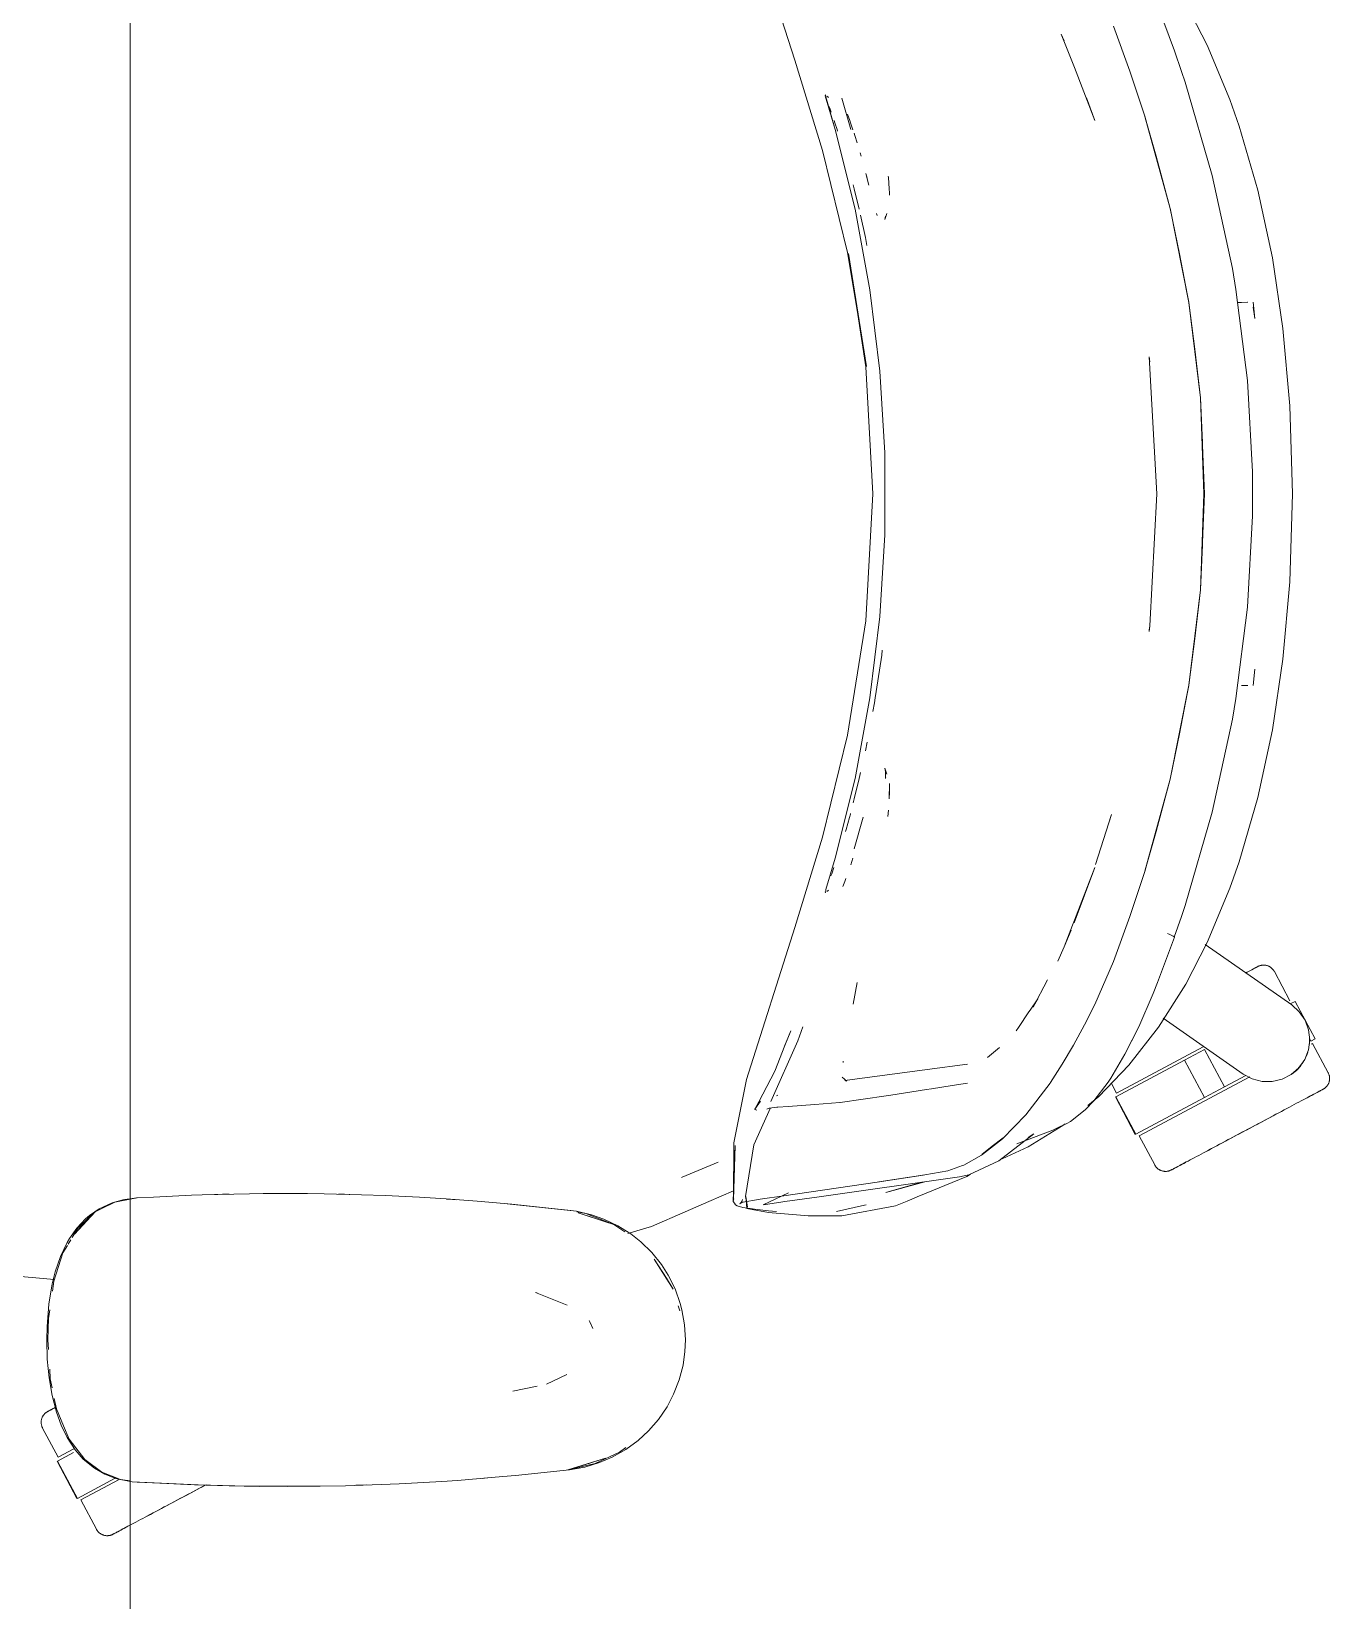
# Model space of a CAD drawing. Header units: millimetres. Extents: x 155927 to 295199, y -4084 to 97293.
# Drawn here: x 198618 to 199048, y 31294 to 31813 of the extents above; entities that cross this region are included whole.
import ezdxf

# ---------------------------------------------------------------- set-up
doc = ezdxf.new("R2010")
doc.units = ezdxf.units.MM
doc.header["$MEASUREMENT"] = 0
doc.layers.add('G-IMPT', color=8, linetype='CONTINUOUS', lineweight=9)
doc.layers.add('I-FURN', color=8, linetype='CONTINUOUS', lineweight=9)

msp = doc.modelspace()

# ---------------------------------------------------------------- linework, layer by layer
at = {"layer": 'G-IMPT'}
for p, q in [((198870.71, 31803.75), (198854.72, 31853.99)), ((198996.37, 31806.84), (198990.77, 31821.91)), ((199007.18, 31808.63), (199000.09, 31822.41)), ((198962.64, 31802.98), (198958.91, 31812.3)), ((198958.91, 31812.3), (198959.91, 31810.06)), ((198981.6, 31800.06), (198976.14, 31814.94)), ((198996.37, 31806.84), (198998.71, 31800.01)), ((199014.7, 31790.66), (199007.18, 31808.63)), ((198879.89, 31773.77), (198870.71, 31803.75)), ((198963.3, 31801.25), (198962.64, 31802.98)), ((198970.01, 31783.8), (198963.3, 31801.25)), ((198981.6, 31800.06), (198986.61, 31785.14)), ((198999.91, 31796.41), (198998.71, 31800.01)), ((198999.91, 31796.41), (199008.85, 31765.58)), ((198880.85, 31791.94), (198880.99, 31792.19)), ((198884.12, 31780.72), (198880.85, 31791.94)), ((198884.12, 31780.72), (198881.01, 31791.54)), ((198881.06, 31791.25), (198881.01, 31791.54)), ((198884.12, 31780.72), (198881.06, 31791.25)), ((198881.94, 31791.4), (198881.33, 31791.79)), ((198881.94, 31791.4), (198881.73, 31791.55)), ((198889.32, 31780.72), (198886.28, 31791.15)), ((198970.01, 31783.8), (198967.29, 31791.23)), ((199014.7, 31790.66), (199017.77, 31781.92)), ((198882.4, 31787.47), (198882, 31788.54)), ((198882.74, 31786.5), (198882.4, 31787.47)), ((198888.19, 31785.9), (198888.95, 31783.74)), ((198990.34, 31771.89), (198986.57, 31785.05)), ((198994.99, 31754.64), (198986.57, 31785.05)), ((198994.99, 31754.64), (198986.61, 31785.14)), ((198883.73, 31783.75), (198884.02, 31782.95)), ((198884.75, 31780.72), (198884.02, 31782.95)), ((198890.67, 31754.4), (198884.12, 31780.72)), ((198884.75, 31780.72), (198884.9, 31780.26)), ((198889.21, 31783.02), (198888.95, 31783.74)), ((198889.21, 31783.02), (198889.98, 31780.71)), ((198890.36, 31779.58), (198890.6, 31778.8)), ((199017.77, 31781.92), (199023.95, 31760.68)), ((198879.89, 31773.77), (198888.21, 31740.09)), ((198890.6, 31778.8), (198891.39, 31776.31)), ((198892.38, 31773.01), (198892.71, 31771.89)), ((198990.34, 31771.89), (198994.99, 31754.64)), ((198894.29, 31766.22), (198895.29, 31762.36)), ((198894.29, 31766.22), (198894.68, 31764.69)), ((198901.71, 31764.87), (198901.68, 31765.35)), ((198901.99, 31761.16), (198901.71, 31764.87)), ((199015.52, 31734.79), (199008.85, 31765.58)), ((198890.44, 31761.14), (198890.1, 31762.42)), ((198891.99, 31754.39), (198890.44, 31761.14)), ((198901.99, 31761.16), (198902.09, 31759.79)), ((198902.09, 31759.09), (198902.09, 31759.79)), ((199023.95, 31760.68), (199028.76, 31738.32)), ((198890.67, 31754.4), (198895.6, 31727.74)), ((198898.05, 31752.27), (198897.75, 31753.01)), ((198897.89, 31752.6), (198897.75, 31753.01)), ((198900.56, 31751), (198901.24, 31752.95)), ((199001.17, 31723.52), (198994.95, 31754.76)), ((198994.95, 31754.76), (199001.16, 31723.59)), ((198994.99, 31754.64), (198998.07, 31739.62)), ((198894.15, 31744.99), (198892.44, 31752.41)), ((198900.56, 31751), (198900.77, 31752.05)), ((198894.62, 31742.36), (198894.15, 31744.99)), ((198888.21, 31740.09), (198894.46, 31702.35)), ((198894.2, 31702.17), (198888.47, 31739.71)), ((198894.46, 31702.35), (198888.47, 31739.71)), ((199001.17, 31723.52), (198998.07, 31739.62)), ((199032.25, 31714.9), (199028.76, 31738.32)), ((199016.7, 31727.87), (199015.52, 31734.79)), ((198895.6, 31727.74), (198898.9, 31700.82)), ((199020.52, 31697.7), (199016.7, 31727.87)), ((199004.99, 31692), (199001.16, 31723.59)), ((199003.11, 31708.04), (199001.17, 31723.52)), ((199004.95, 31691.96), (199001.17, 31723.52)), ((199017.25, 31723.51), (199018.5, 31723.56)), ((199020.59, 31723.63), (199018.5, 31723.56)), ((199020.59, 31723.63), (199020.48, 31723.63)), ((199022.35, 31723.6), (199023, 31718.19)), ((199022.43, 31721.95), (199023, 31718.19)), ((199034.51, 31689.33), (199032.25, 31714.9)), ((199003.11, 31708.04), (199004.95, 31691.96)), ((198894.2, 31702.17), (198896.56, 31660.19)), ((198987.95, 31705.46), (198987.99, 31705.22)), ((198988.23, 31703.91), (198987.99, 31705.22)), ((198990.5, 31660.19), (198988, 31705.53)), ((198988, 31705.53), (198988.23, 31703.91)), ((198900.55, 31673.75), (198898.9, 31700.82)), ((199022.13, 31667.5), (199020.52, 31697.7)), ((199004.95, 31691.96), (199005.63, 31677.07)), ((199004.95, 31691.96), (199006.09, 31660.19)), ((199006.32, 31660.19), (199004.99, 31692)), ((199035.36, 31660.19), (199034.51, 31689.33)), ((199005.63, 31677.07), (199006.09, 31660.19)), ((198900.55, 31646.62), (198900.55, 31673.75)), ((199022.13, 31667.5), (199022.23, 31660.19)), ((198894.2, 31618.2), (198896.56, 31660.19)), ((198990.55, 31660.19), (198988.23, 31616.46)), ((198990.5, 31660.19), (198988.23, 31616.46)), ((199004.95, 31628.41), (199006.09, 31660.19)), ((199004.99, 31628.37), (199006.32, 31660.19)), ((199005.63, 31643.3), (199006.09, 31660.19)), ((199022.13, 31652.87), (199022.23, 31660.19)), ((199034.51, 31631.04), (199035.36, 31660.19)), ((199022.13, 31652.87), (199020.52, 31622.67)), ((198900.55, 31646.62), (198898.9, 31619.55)), ((199005.63, 31643.3), (199004.95, 31628.41)), ((199004.99, 31628.37), (199001.16, 31596.78)), ((199004.95, 31628.41), (199001.17, 31596.85)), ((199004.95, 31628.41), (199003.11, 31612.33)), ((199032.25, 31605.47), (199034.51, 31631.04)), ((198888.21, 31580.28), (198894.2, 31618.2)), ((198895.6, 31592.63), (198898.9, 31619.55)), ((199020.52, 31622.67), (199016.7, 31592.5)), ((198987.95, 31614.91), (198987.99, 31615.15)), ((198988.23, 31616.46), (198987.96, 31614.68)), ((198988.23, 31616.46), (198987.99, 31615.15)), ((198899.52, 31606.79), (198899.7, 31608.45)), ((199001.17, 31596.85), (199003.11, 31612.33)), ((198898.22, 31598.26), (198899.52, 31606.79)), ((199028.76, 31582.05), (199032.25, 31605.47)), ((198898.22, 31598.26), (198897.37, 31592.64)), ((199022.35, 31596.77), (199023, 31602.19)), ((198890.67, 31565.97), (198895.6, 31592.63)), ((198897.37, 31592.64), (198897.13, 31591.01)), ((198994.99, 31565.73), (199001.17, 31596.85)), ((198994.99, 31565.73), (199001.16, 31596.78)), ((199001.17, 31596.85), (198998.07, 31580.75)), ((199016.7, 31592.5), (199015.52, 31585.58)), ((199018.5, 31596.81), (199020.59, 31596.74)), ((199020.59, 31596.74), (199020.48, 31596.74)), ((198896.57, 31588.11), (198897.13, 31591.01)), ((199008.85, 31554.79), (199015.52, 31585.58)), ((199023.95, 31559.69), (199028.76, 31582.05)), ((198888.21, 31580.28), (198879.89, 31546.6)), ((198894.65, 31578), (198894.11, 31575.19)), ((198994.99, 31565.73), (198998.07, 31580.75)), ((198890.67, 31565.97), (198884.12, 31539.65)), ((198890.44, 31559.23), (198891.99, 31565.98)), ((198892.45, 31567.96), (198891.99, 31565.98)), ((198900.77, 31568.33), (198900.56, 31569.37)), ((198900.56, 31569.37), (198901.24, 31567.42)), ((198900.77, 31568.33), (198900.81, 31566.02)), ((198900.82, 31566.16), (198900.81, 31566.02)), ((198902.1, 31564.32), (198902.01, 31559.26)), ((198902.01, 31559.26), (198902.09, 31561.53)), ((198902.1, 31564.32), (198902.09, 31561.53)), ((198994.99, 31565.73), (198986.57, 31535.32)), ((198994.99, 31565.73), (198986.61, 31535.23)), ((198990.34, 31548.48), (198994.99, 31565.73)), ((198890.44, 31559.23), (198890.1, 31557.93)), ((199017.77, 31538.45), (199023.95, 31559.69)), ((198888.82, 31553.07), (198887.7, 31549.08)), ((198888.82, 31553.07), (198889.14, 31554.21)), ((198889.14, 31554.21), (198889.18, 31554.39)), ((198890.41, 31542.75), (198893.32, 31553.14)), ((198901.7, 31555.47), (198901.48, 31553.37)), ((198975.54, 31554.04), (198970.29, 31537.55)), ((198975.54, 31554.04), (198974.47, 31550.61)), ((199008.85, 31554.79), (198999.91, 31523.96)), ((198870.71, 31516.62), (198879.89, 31546.6)), ((198887.7, 31549.08), (198887.5, 31548.39)), ((198990.34, 31548.48), (198986.57, 31535.32)), ((198884.12, 31539.65), (198881.05, 31529.22)), ((198882.96, 31534.45), (198883.71, 31536.55)), ((198889.96, 31539.66), (198889.24, 31537.44)), ((198970.01, 31536.57), (198963.19, 31518.16)), ((198970.01, 31536.57), (198963.3, 31519.12)), ((198986.61, 31535.23), (198981.6, 31520.31)), ((199017.77, 31538.45), (199014.7, 31529.71)), ((198882.96, 31534.45), (198882.72, 31533.79)), ((198887.25, 31531.9), (198886.64, 31530.24)), ((198887.25, 31531.9), (198887.62, 31532.91)), ((199014.7, 31529.71), (199007.18, 31511.74)), ((198880.85, 31528.43), (198880.91, 31528.65)), ((198880.94, 31528.19), (198880.85, 31528.43)), ((198880.91, 31528.65), (198880.98, 31528.95)), ((198880.98, 31528.95), (198881.05, 31529.22)), ((198881.94, 31528.97), (198881.33, 31528.58)), ((198881.94, 31528.97), (198881.73, 31528.82)), ((198976.14, 31505.43), (198981.6, 31520.31)), ((198996.31, 31513.42), (198998.71, 31520.36)), ((198999.91, 31523.96), (198998.71, 31520.36)), ((198870.71, 31516.62), (198854.72, 31466.38)), ((198959.91, 31510.31), (198962.64, 31517.39)), ((198959.91, 31510.31), (198962.22, 31515.76)), ((198963.3, 31519.12), (198962.64, 31517.39)), ((198995.08, 31514.21), (198994.02, 31514.63)), ((198994.02, 31514.63), (198994.61, 31514.41)), ((198995.08, 31514.21), (198994.61, 31514.41)), ((198995.08, 31514.21), (198995.72, 31513.93)), ((198995.08, 31514.21), (198995.9, 31513.83)), ((198957.72, 31505.47), (198959.91, 31510.31)), ((198990.77, 31498.46), (198996.34, 31513.42)), ((198995.72, 31513.93), (198995.9, 31513.83)), ((198996.31, 31513.56), (198995.9, 31513.83)), ((198995.9, 31513.83), (198996.3, 31513.6)), ((198996.31, 31513.56), (198996.3, 31513.6)), ((198996.34, 31513.42), (198996.31, 31513.56)), ((198996.31, 31513.56), (198996.31, 31513.42)), ((199000.09, 31497.96), (199007.18, 31511.74)), ((198976.14, 31505.43), (198969.97, 31491.21)), ((198891.43, 31498.51), (198890.02, 31491.26)), ((198954.33, 31499.36), (198949.66, 31490.32)), ((198989.29, 31494.78), (198990.77, 31498.46)), ((198984.52, 31483.82), (198989.29, 31494.78)), ((198991.12, 31483.67), (199000.09, 31497.96)), ((198948.21, 31488.76), (198944.71, 31483.62)), ((198948.6, 31489.33), (198948.21, 31488.76)), ((198951.16, 31493.09), (198948.6, 31489.33)), ((198951.16, 31493.09), (198949.66, 31490.32)), ((198966.58, 31484.48), (198969.97, 31491.21)), ((198873.44, 31483.79), (198871.7, 31479.21)), ((198944.71, 31483.62), (198943.96, 31482.52)), ((198966.58, 31484.48), (198963.01, 31477.69)), ((198984.52, 31483.82), (198979.99, 31474.77)), ((198984.3, 31483.38), (198979.99, 31474.77)), ((198984.52, 31483.82), (198980.3, 31475.37)), ((198991.12, 31483.67), (198981.31, 31471.07)), ((198984.3, 31483.38), (198984.52, 31483.82)), ((198871.7, 31479.21), (198862.77, 31459.05)), ((198869.42, 31482.47), (198867.39, 31477.36)), ((198867.39, 31477.36), (198869.19, 31481.89)), ((198867.4, 31477.57), (198869.42, 31482.47)), ((198959.24, 31471.46), (198963.01, 31477.69)), ((198864.15, 31469.1), (198867.4, 31477.57)), ((198938.44, 31476.99), (198934.53, 31473.65)), ((198979.99, 31474.77), (198975.26, 31466.77)), ((198979.99, 31474.77), (198980.3, 31475.37)), ((198864.15, 31469.1), (198858.87, 31458.99)), ((198886.75, 31472.04), (198886.8, 31472.39)), ((198914.59, 31469.71), (198887.25, 31465.98)), ((198914.59, 31469.71), (198927.94, 31471.49)), ((198927.94, 31471.49), (198927.47, 31471.35)), ((198959.24, 31471.46), (198955.36, 31465.36)), ((198971.35, 31460.77), (198981.31, 31471.07)), ((198854.72, 31466.38), (198850.53, 31445.43)), ((198886.4, 31467.09), (198887.96, 31465.85)), ((198887.25, 31465.98), (198887.52, 31465.93)), ((198887.75, 31465.89), (198887.52, 31465.93)), ((198902.51, 31461.17), (198914.28, 31463.03)), ((198915.94, 31463.3), (198914.28, 31463.03)), ((198922.78, 31464.36), (198915.94, 31463.3)), ((198922.78, 31464.36), (198927.85, 31465.1)), ((198947.17, 31454.67), (198955.19, 31465.11)), ((198955.19, 31465.11), (198955.36, 31465.36)), ((198969.68, 31459.35), (198974.4, 31465.48)), ((198974.4, 31465.48), (198975.26, 31466.77)), ((198857.16, 31444.73), (198862.74, 31457.02)), ((198857.52, 31456.54), (198859.36, 31459.24)), ((198857.52, 31456.54), (198858.87, 31458.99)), ((198862.33, 31456.87), (198862.27, 31456.85)), ((198864.79, 31457.15), (198862.33, 31456.87)), ((198865.15, 31461.22), (198864.71, 31460.95)), ((198864.79, 31457.15), (198865.16, 31457.2)), ((198868.57, 31457.45), (198865.16, 31457.2)), ((198868.57, 31457.45), (198877.42, 31458.08)), ((198885.66, 31458.7), (198877.42, 31458.08)), ((198885.74, 31458.71), (198885.66, 31458.7)), ((198885.74, 31458.71), (198900.96, 31460.92)), ((198900.96, 31460.92), (198902.51, 31461.17)), ((198969.68, 31459.35), (198966.79, 31456.33)), ((198967.68, 31457.77), (198971.35, 31460.77)), ((198857.52, 31456.54), (198857.48, 31456.7)), ((198857.54, 31456.41), (198857.52, 31456.54)), ((198858.23, 31456.26), (198857.54, 31456.41)), ((198861.5, 31456.57), (198862.27, 31456.85)), ((198939.43, 31446.77), (198947.17, 31454.67)), ((198960.79, 31451.85), (198958.35, 31450.68)), ((198960.79, 31451.85), (198961.92, 31452.47)), ((198961.92, 31452.47), (198966.79, 31456.33)), ((198939.43, 31446.77), (198932.47, 31441.35)), ((198932.69, 31441.68), (198939.64, 31447.07)), ((198939.64, 31447.07), (198936.07, 31444.27)), ((198949.87, 31448.33), (198938.22, 31439.41)), ((198944.22, 31445.1), (198956.12, 31449.61)), ((198949.87, 31448.33), (198947.92, 31447.21)), ((198959.43, 31451.16), (198947.98, 31444.04)), ((198958.35, 31450.68), (198956.12, 31449.61)), ((198959.43, 31451.16), (198960.2, 31451.66)), ((198850.97, 31444.54), (198850.38, 31426.1)), ((198850.53, 31445.43), (198850.48, 31426.56)), ((198850.97, 31444.54), (198850.48, 31426.56)), ((198857.16, 31444.73), (198854.44, 31427.68)), ((198932.47, 31441.35), (198926.63, 31438.06)), ((198932.69, 31441.68), (198936.07, 31444.27)), ((198947.98, 31444.04), (198939.35, 31440.06)), ((198845.38, 31439), (198833.53, 31434.07)), ((198921.42, 31436.1), (198913.75, 31434.8)), ((198926.21, 31437.85), (198921.42, 31436.1)), ((198926.21, 31437.85), (198926.63, 31438.06)), ((198931.65, 31436.35), (198928.28, 31434.78)), ((198938.22, 31439.41), (198931.65, 31436.35)), ((198833.26, 31433.97), (198833.53, 31434.07)), ((198897.98, 31432.4), (198867.11, 31427.85)), ((198878.07, 31427.46), (198925.29, 31434.13)), ((198897.98, 31432.4), (198913.17, 31434.73)), ((198898.59, 31432.5), (198913.75, 31434.8)), ((198898.59, 31432.5), (198913.17, 31434.73)), ((198900.87, 31429.01), (198913.82, 31432.51)), ((198900.87, 31429.01), (198912.76, 31432.36)), ((198927.72, 31434.29), (198911.27, 31427.5)), ((198925.29, 31434.13), (198928.28, 31434.78)), ((198928.89, 31435.07), (198927.72, 31434.29)), ((198641.53, 31423.68), (198645.79, 31425.78)), ((198648.9, 31426.65), (198644.95, 31425.58)), ((198645.79, 31425.78), (198650.83, 31426.72)), ((198650.83, 31426.89), (198648.9, 31426.65)), ((198650.83, 31426.72), (198653.13, 31427.15)), ((198652.91, 31427.15), (198650.83, 31426.89)), ((198658.57, 31427.43), (198652.91, 31427.15)), ((198658.57, 31427.43), (198671.13, 31428.05)), ((198674.68, 31428.17), (198671.13, 31428.05)), ((198690.35, 31428.55), (198674.68, 31428.17)), ((198678.72, 31428.26), (198681.4, 31428.37)), ((198683.62, 31428.37), (198681.4, 31428.37)), ((198690.35, 31428.55), (198694.86, 31428.6)), ((198694.86, 31428.6), (198709.57, 31428.59)), ((198715.04, 31428.52), (198709.57, 31428.59)), ((198715.04, 31428.52), (198727.35, 31428.23)), ((198721.82, 31428.39), (198719.74, 31428.39)), ((198723.48, 31428.31), (198721.82, 31428.39)), ((198735.23, 31427.93), (198727.35, 31428.23)), ((198735.23, 31427.93), (198746.54, 31427.39)), ((198755.41, 31426.83), (198746.54, 31427.39)), ((198755.41, 31426.83), (198765.69, 31426.1)), ((198757.45, 31426.7), (198755.55, 31426.79)), ((198757.45, 31426.7), (198758.87, 31426.56)), ((198777.09, 31425.12), (198765.69, 31426.1)), ((198834.49, 31422.54), (198842.32, 31425.97)), ((198842.32, 31425.97), (198850.49, 31429.53)), ((198850.35, 31425.98), (198850.54, 31426.84)), ((198850.35, 31425.98), (198850.75, 31425.41)), ((198850.38, 31426.1), (198850.48, 31426.56)), ((198850.48, 31426.56), (198850.52, 31426.73)), ((198850.54, 31426.84), (198850.52, 31426.73)), ((198853.61, 31425.8), (198852.51, 31425.24)), ((198852.99, 31425.63), (198859.26, 31426.74)), ((198853.61, 31425.8), (198852.99, 31425.63)), ((198853.33, 31426.17), (198853.01, 31425.63)), ((198853.33, 31426.17), (198853.41, 31426.67)), ((198855.13, 31424.1), (198854.44, 31427.68)), ((198855.13, 31424.1), (198854.5, 31427.64)), ((198854.5, 31427.64), (198854.89, 31423.69)), ((198867.11, 31427.85), (198859.26, 31426.74)), ((198868.66, 31428.83), (198860.23, 31424.83)), ((198861.09, 31424.97), (198866.11, 31425.8)), ((198866.11, 31425.8), (198867.41, 31426.02)), ((198878.07, 31427.46), (198867.41, 31426.02)), ((198904.05, 31424.51), (198907.91, 31426.11)), ((198911.27, 31427.5), (198907.91, 31426.11)), ((198632.39, 31415.18), (198639.29, 31422.57)), ((198633.58, 31417.27), (198639.29, 31422.57)), ((198636.08, 31420.26), (198637.4, 31421.39)), ((198639.29, 31422.57), (198636.88, 31420.34)), ((198640.62, 31423.6), (198637.4, 31421.39)), ((198641.53, 31423.68), (198639.29, 31422.57)), ((198640.62, 31423.6), (198644.95, 31425.58)), ((198798.53, 31422.77), (198775.57, 31425.22)), ((198775.57, 31425.22), (198795.71, 31423.1)), ((198798.53, 31422.77), (198777.09, 31425.12)), ((198798.53, 31422.77), (198795.71, 31423.1)), ((198798.53, 31422.77), (198803.49, 31421.61)), ((198798.6, 31422.55), (198801.66, 31421.97)), ((198810.88, 31418.37), (198799.03, 31422.18)), ((198808.17, 31419.27), (198799.03, 31422.18)), ((198801.66, 31421.97), (198810.88, 31418.37)), ((198807.62, 31420.16), (198803.49, 31421.61)), ((198823.36, 31417.69), (198834.49, 31422.54)), ((198851.12, 31424.91), (198850.75, 31425.41)), ((198851.12, 31424.91), (198851.66, 31424.59)), ((198853.52, 31424.04), (198851.66, 31424.59)), ((198853.01, 31425.63), (198852.51, 31425.24)), ((198856.8, 31423.51), (198853.52, 31424.04)), ((198857.21, 31423.25), (198854.89, 31423.69)), ((198856.8, 31423.51), (198857.42, 31423.43)), ((198857.21, 31423.25), (198861.46, 31422.43)), ((198862.1, 31422.91), (198857.42, 31423.43)), ((198860.23, 31424.83), (198861.09, 31424.97)), ((198861.93, 31422.39), (198861.46, 31422.43)), ((198871.26, 31421.59), (198861.93, 31422.39)), ((198862.1, 31422.91), (198864.69, 31422.7)), ((198871.26, 31421.59), (198875.21, 31421.25)), ((198875.21, 31421.25), (198879.38, 31421.25)), ((198886.35, 31421.27), (198879.38, 31421.25)), ((198884.49, 31422.69), (198893.79, 31424.73)), ((198886.35, 31421.27), (198904.05, 31424.51)), ((198893.79, 31424.73), (198894.37, 31424.88)), ((198633.21, 31417.21), (198630.77, 31413.76)), ((198631.7, 31414.12), (198633.58, 31417.27)), ((198632.39, 31415.18), (198633.67, 31416.65)), ((198636.08, 31420.26), (198633.21, 31417.21)), ((198633.8, 31416.8), (198636.88, 31420.34)), ((198812.2, 31417.97), (198807.62, 31420.16)), ((198810.88, 31418.37), (198808.17, 31419.27)), ((198810.88, 31418.37), (198814.46, 31415.94)), ((198812.2, 31417.97), (198816.53, 31415.24)), ((198823.36, 31417.69), (198815.54, 31415.43)), ((198627.76, 31407.75), (198629.96, 31412.39)), ((198628.62, 31408.97), (198630.09, 31411.42)), ((198629.96, 31412.39), (198630.77, 31413.76)), ((198630.37, 31411.89), (198631.23, 31413.33)), ((198819.84, 31412.62), (198816.53, 31415.24)), ((198823.44, 31409.07), (198819.84, 31412.62)), ((198625.59, 31399.57), (198628.62, 31408.97)), ((198626.02, 31402.66), (198627.76, 31407.75)), ((198823.44, 31409.07), (198826.63, 31405.1)), ((198830.49, 31396.94), (198824.17, 31406.89)), ((198828.33, 31400.62), (198824.17, 31406.89)), ((198828.9, 31401.55), (198826.63, 31405.1)), ((198625.72, 31400.2), (198609.84, 31401.64)), ((198626.02, 31402.66), (198625.04, 31398.73)), ((198830.49, 31396.94), (198828.33, 31400.62)), ((198831.14, 31397.04), (198828.9, 31401.55)), ((198625.04, 31398.73), (198623.92, 31391.97)), ((198625.13, 31396.28), (198625.59, 31399.57)), ((198785.01, 31395.87), (198785.48, 31395.77)), ((198785.01, 31395.87), (198795.43, 31391.72)), ((198831.14, 31397.04), (198832.85, 31392.27)), ((198623.35, 31384.66), (198623.92, 31391.97)), ((198623.86, 31387.31), (198624.26, 31390.1)), ((198832.15, 31391.49), (198832.67, 31389.8)), ((198833.41, 31390.14), (198832.85, 31392.27)), ((198834.29, 31385.19), (198833.41, 31390.14)), ((198623.35, 31384.66), (198623.26, 31380.15)), ((198623.86, 31387.31), (198623.63, 31380.15)), ((198802.96, 31386.2), (198802.66, 31386.65)), ((198803.97, 31383.98), (198802.96, 31386.2)), ((198834.59, 31380.15), (198834.29, 31385.19)), ((198623.26, 31380.15), (198623.44, 31373.81)), ((198623.82, 31377.04), (198623.63, 31380.15)), ((198834.59, 31380.15), (198834.42, 31376.3)), ((198624, 31367.66), (198623.44, 31373.81)), ((198833.77, 31371.79), (198834.42, 31376.3)), ((198624.42, 31367.32), (198624.22, 31370.53)), ((198795.34, 31368.77), (198788.56, 31365.5)), ((198833.77, 31371.79), (198832.51, 31366.92)), ((198624, 31367.66), (198625, 31361.73)), ((198625.03, 31364.34), (198624.42, 31367.32)), ((198777.51, 31363.17), (198784.94, 31364.74)), ((198785.48, 31364.89), (198784.94, 31364.74)), ((198830.67, 31362.21), (198832.51, 31366.92)), ((198626.43, 31356.25), (198625, 31361.73)), ((198626.46, 31357.36), (198625.75, 31360.83)), ((198828.48, 31358.05), (198830.67, 31362.21)), ((198626.43, 31356.25), (198628.02, 31351.91)), ((198626.46, 31357.36), (198628.79, 31351.74)), ((198825.65, 31353.88), (198822.33, 31350.04)), ((198828.48, 31358.05), (198825.65, 31353.88)), ((198630, 31347.84), (198628.02, 31351.91)), ((198630.63, 31347.35), (198628.79, 31351.74)), ((198630, 31347.84), (198632.66, 31343.79)), ((198818.89, 31346.88), (198822.33, 31350.04)), ((198635.84, 31340.56), (198630.63, 31347.35)), ((198632.66, 31343.79), (198635.32, 31340.76)), ((198804.68, 31339.24), (198812.74, 31342.98)), ((198810.37, 31341.37), (198814.81, 31343.88)), ((198814.85, 31344.57), (198812.74, 31342.98)), ((198818.89, 31346.88), (198814.81, 31343.88)), ((198639.06, 31337.68), (198635.32, 31340.76)), ((198641.47, 31336.39), (198635.84, 31340.56)), ((198642.5, 31335.72), (198639.06, 31337.68)), ((198795.71, 31337.2), (198808.17, 31341.03)), ((198795.71, 31337.2), (198799.03, 31338.12)), ((198796.22, 31337.2), (198801.27, 31338.09)), ((198804.68, 31339.24), (198796.28, 31337.33)), ((198808.17, 31341.03), (198799.03, 31338.12)), ((198806.13, 31339.56), (198801.27, 31338.09)), ((198810.37, 31341.37), (198806.13, 31339.56)), ((198647.66, 31333.98), (198641.47, 31336.39)), ((198642.5, 31335.72), (198646.14, 31334.33)), ((198647.49, 31333.96), (198646.14, 31334.33)), ((198647.49, 31333.96), (198649.88, 31333.52)), ((198647.66, 31333.98), (198650.83, 31333.5)), ((198651.53, 31333.26), (198649.88, 31333.52)), ((198672.1, 31332.21), (198651.53, 31333.26)), ((198673.31, 31332.18), (198651.53, 31333.26)), ((198651.53, 31333.26), (198653.13, 31333.15)), ((198673.31, 31332.18), (198653.13, 31333.15)), ((198733.86, 31332.31), (198722.1, 31331.92)), ((198733.86, 31332.31), (198739.88, 31332.56)), ((198754.02, 31333.37), (198739.88, 31332.56)), ((198759.11, 31333.7), (198754.02, 31333.37)), ((198759.11, 31333.7), (198774.17, 31334.95)), ((198767.29, 31334.35), (198768.97, 31334.52)), ((198774.17, 31334.95), (198778.3, 31335.29)), ((198778.3, 31335.29), (198796.22, 31337.2)), ((198693.5, 31331.71), (198672.1, 31332.21)), ((198683.66, 31331.87), (198672.1, 31332.21)), ((198672.1, 31332.21), (198673.31, 31332.18)), ((198693.5, 31331.71), (198673.31, 31332.18)), ((198713.68, 31331.76), (198683.66, 31331.87)), ((198693.5, 31331.71), (198683.66, 31331.87)), ((198683.66, 31331.87), (198702.89, 31331.67)), ((198691.46, 31331.73), (198689.55, 31331.8)), ((198693.5, 31331.75), (198691.68, 31331.73)), ((198713.68, 31331.76), (198693.5, 31331.71)), ((198713.68, 31331.76), (198702.89, 31331.67)), ((198713.68, 31331.76), (198722.1, 31331.92)), ((198727.04, 31332.06), (198725.54, 31332.05)), ((198728.97, 31332.17), (198727.04, 31332.06))]:
    msp.add_line(p, q, dxfattribs=at)
at = {"layer": 'I-FURN'}
for p, q in [((198650.83, 31004.61), (198650.83, 32404.61)), ((198650.83, 32404.61), (198650.83, 31004.61)), ((199006.56, 31511.06), (199035.15, 31491.04)), ((199023.54, 31503.54), (199023.7, 31503.63)), ((199023.78, 31503.66), (199023.64, 31503.59)), ((199023.7, 31503.63), (199023.83, 31503.69)), ((199023.88, 31503.72), (199023.78, 31503.66)), ((199023.83, 31503.69), (199023.91, 31503.73)), ((199023.94, 31503.75), (199023.88, 31503.72)), ((199023.91, 31503.73), (199023.95, 31503.76)), ((199023.96, 31503.76), (199023.94, 31503.75)), ((199023.95, 31503.76), (199023.96, 31503.76)), ((199023.96, 31503.76), (199024.1, 31503.83)), ((199024.1, 31503.83), (199024.25, 31503.9)), ((199024.25, 31503.9), (199024.4, 31503.96)), ((199024.4, 31503.96), (199024.55, 31504.01)), ((199024.55, 31504.01), (199024.7, 31504.06)), ((199024.7, 31504.06), (199024.86, 31504.11)), ((199024.86, 31504.11), (199025.01, 31504.14)), ((199025.01, 31504.14), (199025.17, 31504.17)), ((199025.17, 31504.17), (199025.33, 31504.2)), ((199025.33, 31504.2), (199025.49, 31504.21)), ((199025.49, 31504.21), (199025.65, 31504.23)), ((199025.65, 31504.23), (199025.81, 31504.23)), ((199025.81, 31504.23), (199025.97, 31504.23)), ((199025.97, 31504.23), (199026.14, 31504.22)), ((199026.14, 31504.22), (199026.3, 31504.21)), ((199026.3, 31504.21), (199026.46, 31504.18)), ((199026.46, 31504.18), (199026.61, 31504.16)), ((199026.61, 31504.16), (199026.77, 31504.12)), ((199026.77, 31504.12), (199026.93, 31504.08)), ((199026.93, 31504.08), (199027.08, 31504.04)), ((199027.08, 31504.04), (199027.24, 31503.98)), ((199027.24, 31503.98), (199027.39, 31503.93)), ((199027.39, 31503.93), (199027.53, 31503.86)), ((199027.53, 31503.86), (199027.68, 31503.79)), ((199027.68, 31503.79), (199027.82, 31503.72)), ((199027.82, 31503.72), (199027.96, 31503.63)), ((199027.96, 31503.63), (199028.09, 31503.55)), ((199019.82, 31501.56), (199020.36, 31501.85)), ((199020.63, 31501.99), (199020.12, 31501.72)), ((199020.36, 31501.85), (199020.86, 31502.11)), ((199021.12, 31502.25), (199020.63, 31501.99)), ((199020.86, 31502.11), (199021.33, 31502.36)), ((199021.56, 31502.49), (199021.12, 31502.25)), ((199021.33, 31502.36), (199021.76, 31502.59)), ((199021.97, 31502.7), (199021.56, 31502.49)), ((199021.76, 31502.59), (199022.15, 31502.8)), ((199022.34, 31502.9), (199021.97, 31502.7)), ((199022.15, 31502.8), (199022.5, 31502.99)), ((199022.68, 31503.08), (199022.34, 31502.9)), ((199022.5, 31502.99), (199022.82, 31503.16)), ((199022.98, 31503.24), (199022.68, 31503.08)), ((199022.82, 31503.16), (199023.1, 31503.3)), ((199023.24, 31503.38), (199022.98, 31503.24)), ((199023.1, 31503.3), (199023.34, 31503.43)), ((199023.46, 31503.49), (199023.24, 31503.38)), ((199023.34, 31503.43), (199023.54, 31503.54)), ((199023.64, 31503.59), (199023.46, 31503.49)), ((199028.09, 31503.55), (199028.23, 31503.45)), ((199028.23, 31503.45), (199028.36, 31503.36)), ((199028.36, 31503.36), (199028.48, 31503.25)), ((199028.48, 31503.25), (199028.6, 31503.15)), ((199028.6, 31503.15), (199028.71, 31503.03)), ((199028.71, 31503.03), (199028.83, 31502.92)), ((199028.83, 31502.92), (199028.93, 31502.8)), ((199028.93, 31502.8), (199029.03, 31502.67)), ((199029.03, 31502.67), (199029.13, 31502.54)), ((199029.13, 31502.54), (199029.22, 31502.41)), ((199029.22, 31502.41), (199029.31, 31502.27)), ((199029.31, 31502.27), (199029.39, 31502.13)), ((199029.39, 31502.13), (199029.41, 31502.09)), ((199034.56, 31492.41), (199029.41, 31502.09)), ((199034.91, 31491.46), (199036.31, 31492.2)), ((199035, 31491.51), (199034.91, 31491.46)), ((199035.15, 31491.04), (199037.66, 31488.79)), ((199042.88, 31479.84), (199036.31, 31492.2)), ((199037.66, 31488.79), (199039.56, 31486)), ((199019.1, 31468.12), (198992.67, 31486.63)), ((199039.56, 31486), (199040.73, 31482.84)), ((199040.73, 31482.84), (199041.11, 31479.49)), ((199041.11, 31479.49), (199040.69, 31476.14)), ((199041.08, 31479.86), (199041.48, 31479.1)), ((199042.88, 31479.84), (199041.48, 31479.1)), ((199041.48, 31479.1), (199041.57, 31479.15)), ((199041.69, 31478.08), (199042.07, 31478.28)), ((199047.22, 31468.59), (199042.07, 31478.28)), ((198976.98, 31460.66), (198999.69, 31472.74)), ((198977.17, 31461.89), (199005.86, 31477.15)), ((198999.69, 31472.74), (199006.33, 31476.27)), ((199006.26, 31460.37), (198999.69, 31472.74)), ((199012.9, 31463.9), (199006.33, 31476.27)), ((199039.47, 31473), (199037.53, 31470.23)), ((199040.69, 31476.14), (199039.47, 31473)), ((199019.96, 31467.66), (199012.9, 31463.9)), ((199022.07, 31466.53), (199019.1, 31468.12)), ((199034.99, 31468.01), (199032, 31466.47)), ((199037.53, 31470.23), (199034.99, 31468.01)), ((199035.28, 31468.22), (199036.7, 31469.37)), ((199036.7, 31469.37), (199038.99, 31472.15)), ((199047.22, 31468.59), (199047.29, 31468.45)), ((199047.29, 31468.45), (199047.36, 31468.3)), ((199047.36, 31468.3), (199047.42, 31468.15)), ((199047.42, 31468.15), (199047.47, 31468)), ((199047.47, 31468), (199047.52, 31467.85)), ((199047.52, 31467.85), (199047.57, 31467.69)), ((199047.57, 31467.69), (199047.6, 31467.54)), ((199047.6, 31467.54), (199047.63, 31467.38)), ((199047.63, 31467.38), (199047.66, 31467.22)), ((198975.49, 31465.05), (198977.17, 31461.89)), ((198984.68, 31447.76), (199021.28, 31467.23)), ((199012.9, 31463.9), (199006.26, 31460.37)), ((199025.34, 31465.7), (199022.07, 31466.53)), ((199028.72, 31465.68), (199025.34, 31465.7)), ((199032, 31466.47), (199028.72, 31465.68)), ((199043.57, 31462.09), (199043.16, 31461.87)), ((199043.35, 31461.97), (199043.74, 31462.18)), ((199043.94, 31462.29), (199043.57, 31462.09)), ((199043.74, 31462.18), (199044.1, 31462.37)), ((199044.28, 31462.46), (199043.94, 31462.29)), ((199044.1, 31462.37), (199044.42, 31462.54)), ((199044.57, 31462.62), (199044.28, 31462.46)), ((199044.42, 31462.54), (199044.7, 31462.69)), ((199044.83, 31462.76), (199044.57, 31462.62)), ((199044.7, 31462.69), (199044.94, 31462.82)), ((199045.05, 31462.88), (199044.83, 31462.76)), ((199044.94, 31462.82), (199045.14, 31462.92)), ((199045.23, 31462.97), (199045.05, 31462.88)), ((199045.14, 31462.92), (199045.3, 31463.01)), ((199045.37, 31463.05), (199045.23, 31462.97)), ((199045.3, 31463.01), (199045.42, 31463.07)), ((199045.47, 31463.1), (199045.37, 31463.05)), ((199045.42, 31463.07), (199045.5, 31463.12)), ((199045.53, 31463.13), (199045.47, 31463.1)), ((199045.5, 31463.12), (199045.55, 31463.14)), ((199045.55, 31463.14), (199045.53, 31463.13)), ((199045.59, 31463.16), (199045.55, 31463.14)), ((199045.55, 31463.14), (199045.55, 31463.14)), ((199045.73, 31463.24), (199045.59, 31463.16)), ((199045.87, 31463.33), (199045.73, 31463.24)), ((199046, 31463.42), (199045.87, 31463.33)), ((199046.13, 31463.52), (199046, 31463.42)), ((199046.25, 31463.62), (199046.13, 31463.52)), ((199046.38, 31463.72), (199046.25, 31463.62)), ((199046.49, 31463.84), (199046.38, 31463.72)), ((199046.6, 31463.95), (199046.49, 31463.84)), ((199046.71, 31464.07), (199046.6, 31463.95)), ((199046.82, 31464.19), (199046.71, 31464.07)), ((199046.91, 31464.32), (199046.82, 31464.19)), ((199047.01, 31464.46), (199046.91, 31464.32)), ((199047.09, 31464.59), (199047.01, 31464.46)), ((199047.17, 31464.73), (199047.09, 31464.59)), ((199047.25, 31464.87), (199047.17, 31464.73)), ((199047.32, 31465.02), (199047.25, 31464.87)), ((199047.39, 31465.16), (199047.32, 31465.02)), ((199047.44, 31465.31), (199047.39, 31465.16)), ((199047.5, 31465.47), (199047.44, 31465.31)), ((199047.54, 31465.62), (199047.5, 31465.47)), ((199047.58, 31465.78), (199047.54, 31465.62)), ((199047.62, 31465.94), (199047.58, 31465.78)), ((199047.64, 31466.09), (199047.62, 31465.94)), ((199047.66, 31466.25), (199047.64, 31466.09)), ((199047.66, 31467.22), (199047.67, 31467.06)), ((199047.68, 31466.41), (199047.66, 31466.25)), ((199047.67, 31467.06), (199047.69, 31466.9)), ((199047.69, 31466.58), (199047.68, 31466.41)), ((199047.69, 31466.9), (199047.69, 31466.74)), ((199047.69, 31466.74), (199047.69, 31466.58)), ((198976.81, 31460.57), (198983.38, 31448.21)), ((198983.55, 31448.3), (198976.98, 31460.66)), ((199006.26, 31460.37), (198983.55, 31448.3)), ((199033.54, 31456.75), (199034.38, 31457.2)), ((199034.38, 31457.2), (199035.21, 31457.64)), ((199035.21, 31457.64), (199036.01, 31458.07)), ((199036.01, 31458.07), (199036.78, 31458.48)), ((199036.78, 31458.48), (199037.53, 31458.88)), ((199037.53, 31458.88), (199038.26, 31459.26)), ((199038.26, 31459.26), (199038.95, 31459.63)), ((199038.95, 31459.63), (199039.61, 31459.99)), ((199039.61, 31459.99), (199040.25, 31460.32)), ((199040.25, 31460.32), (199040.85, 31460.64)), ((199041.16, 31460.81), (199040.58, 31460.5)), ((199040.85, 31460.64), (199041.42, 31460.95)), ((199041.71, 31461.1), (199041.16, 31460.81)), ((199041.42, 31460.95), (199041.95, 31461.23)), ((199042.23, 31461.38), (199041.71, 31461.1)), ((199041.95, 31461.23), (199042.46, 31461.5)), ((199042.71, 31461.63), (199042.23, 31461.38)), ((199042.46, 31461.5), (199042.92, 31461.74)), ((199043.16, 31461.87), (199042.71, 31461.63)), ((199042.92, 31461.74), (199043.35, 31461.97)), ((199023.15, 31451.23), (199024.15, 31451.76)), ((199024.69, 31452.05), (199023.69, 31451.52)), ((199024.15, 31451.76), (199025.14, 31452.29)), ((199025.67, 31452.57), (199024.69, 31452.05)), ((199025.14, 31452.29), (199026.13, 31452.81)), ((199026.65, 31453.09), (199025.67, 31452.57)), ((199026.13, 31452.81), (199027.1, 31453.33)), ((199027.62, 31453.61), (199026.65, 31453.09)), ((199027.1, 31453.33), (199028.06, 31453.84)), ((199028.58, 31454.12), (199027.62, 31453.61)), ((199028.06, 31453.84), (199029.02, 31454.35)), ((199029.52, 31454.62), (199028.58, 31454.12)), ((199029.02, 31454.35), (199029.95, 31454.85)), ((199030.45, 31455.12), (199029.52, 31454.62)), ((199029.95, 31454.85), (199030.88, 31455.34)), ((199031.37, 31455.6), (199030.45, 31455.12)), ((199030.88, 31455.34), (199031.78, 31455.82)), ((199031.78, 31455.82), (199032.67, 31456.29)), ((199032.67, 31456.29), (199033.54, 31456.75)), ((198984.68, 31447.76), (198989.83, 31438.08)), ((199014.7, 31446.74), (199013.73, 31446.22)), ((199014.18, 31446.46), (199015.15, 31446.98)), ((199015.69, 31447.26), (199014.7, 31446.74)), ((199015.15, 31446.98), (199016.14, 31447.51)), ((199016.68, 31447.79), (199015.69, 31447.26)), ((199016.14, 31447.51), (199017.14, 31448.03)), ((199017.67, 31448.32), (199016.68, 31447.79)), ((199017.14, 31448.03), (199018.14, 31448.57)), ((199018.68, 31448.85), (199017.67, 31448.32)), ((199018.14, 31448.57), (199019.14, 31449.1)), ((199019.68, 31449.39), (199018.68, 31448.85)), ((199019.14, 31449.1), (199020.14, 31449.63)), ((199020.69, 31449.92), (199019.68, 31449.39)), ((199020.14, 31449.63), (199021.15, 31450.17)), ((199021.69, 31450.46), (199020.69, 31449.92)), ((199021.15, 31450.17), (199022.15, 31450.7)), ((199022.69, 31450.99), (199021.69, 31450.46)), ((199022.15, 31450.7), (199023.15, 31451.23)), ((199023.69, 31451.52), (199022.69, 31450.99)), ((199004.4, 31441.26), (199005.19, 31441.68)), ((199005.19, 31441.68), (199006, 31442.11)), ((199006, 31442.11), (199006.83, 31442.56)), ((199007.29, 31442.8), (199006.45, 31442.35)), ((199006.83, 31442.56), (199007.69, 31443.01)), ((199008.16, 31443.26), (199007.29, 31442.8)), ((199007.69, 31443.01), (199008.57, 31443.48)), ((199009.05, 31443.73), (199008.16, 31443.26)), ((199008.57, 31443.48), (199009.46, 31443.95)), ((199009.95, 31444.22), (199009.05, 31443.73)), ((199009.46, 31443.95), (199010.38, 31444.44)), ((199010.88, 31444.71), (199009.95, 31444.22)), ((199010.38, 31444.44), (199011.31, 31444.93)), ((199011.81, 31445.2), (199010.88, 31444.71)), ((199011.31, 31444.93), (199012.25, 31445.44)), ((199012.77, 31445.71), (199011.81, 31445.2)), ((199012.25, 31445.44), (199013.21, 31445.95)), ((199013.73, 31446.22), (199012.77, 31445.71)), ((199013.21, 31445.95), (199014.18, 31446.46)), ((198989.85, 31438.04), (198989.83, 31438.08)), ((198989.93, 31437.9), (198989.85, 31438.04)), ((198990.01, 31437.76), (198989.93, 31437.9)), ((198990.1, 31437.63), (198990.01, 31437.76)), ((198990.2, 31437.5), (198990.1, 31437.63)), ((198990.3, 31437.38), (198990.2, 31437.5)), ((198990.41, 31437.25), (198990.3, 31437.38)), ((198990.52, 31437.14), (198990.41, 31437.25)), ((198990.63, 31437.03), (198990.52, 31437.14)), ((198990.75, 31436.92), (198990.63, 31437.03)), ((198990.88, 31436.81), (198990.75, 31436.92)), ((198991.01, 31436.72), (198990.88, 31436.81)), ((198991.14, 31436.62), (198991.01, 31436.72)), ((198991.27, 31436.54), (198991.14, 31436.62)), ((198991.41, 31436.46), (198991.27, 31436.54)), ((198991.56, 31436.38), (198991.41, 31436.46)), ((198991.7, 31436.31), (198991.56, 31436.38)), ((198991.85, 31436.24), (198991.7, 31436.31)), ((198992, 31436.19), (198991.85, 31436.24)), ((198992.15, 31436.13), (198992, 31436.19)), ((198992.31, 31436.09), (198992.15, 31436.13)), ((198994.53, 31436.11), (198994.38, 31436.06)), ((198994.69, 31436.16), (198994.53, 31436.11)), ((198994.84, 31436.21), (198994.69, 31436.16)), ((198994.99, 31436.27), (198994.84, 31436.21)), ((198995.13, 31436.34), (198994.99, 31436.27)), ((198995.28, 31436.41), (198995.13, 31436.34)), ((198995.32, 31436.44), (198995.28, 31436.42)), ((198995.28, 31436.42), (198995.28, 31436.41)), ((198995.28, 31436.41), (198995.3, 31436.42)), ((198995.3, 31436.42), (198995.36, 31436.45)), ((198995.41, 31436.48), (198995.32, 31436.44)), ((198995.36, 31436.45), (198995.46, 31436.51)), ((198995.53, 31436.55), (198995.41, 31436.48)), ((198995.46, 31436.51), (198995.6, 31436.58)), ((198995.69, 31436.63), (198995.53, 31436.55)), ((198995.6, 31436.58), (198995.78, 31436.68)), ((198995.89, 31436.74), (198995.69, 31436.63)), ((198995.78, 31436.68), (198996, 31436.79)), ((198996.13, 31436.87), (198995.89, 31436.74)), ((198996, 31436.79), (198996.26, 31436.93)), ((198996.41, 31437.02), (198996.13, 31436.87)), ((198996.26, 31436.93), (198996.55, 31437.09)), ((198996.73, 31437.18), (198996.41, 31437.02)), ((198996.55, 31437.09), (198996.89, 31437.27)), ((198997.09, 31437.37), (198996.73, 31437.18)), ((198996.89, 31437.27), (198997.26, 31437.47)), ((198997.48, 31437.58), (198997.09, 31437.37)), ((198997.26, 31437.47), (198997.67, 31437.68)), ((198997.91, 31437.81), (198997.48, 31437.58)), ((198997.67, 31437.68), (198998.12, 31437.92)), ((198998.37, 31438.06), (198997.91, 31437.81)), ((198998.12, 31437.92), (198998.6, 31438.18)), ((198998.87, 31438.32), (198998.37, 31438.06)), ((198998.6, 31438.18), (198999.12, 31438.45)), ((198999.41, 31438.61), (198998.87, 31438.32)), ((198999.12, 31438.45), (198999.67, 31438.75)), ((198999.98, 31438.91), (198999.41, 31438.61)), ((198999.67, 31438.75), (199000.25, 31439.06)), ((199000.25, 31439.06), (199000.87, 31439.38)), ((199000.87, 31439.38), (199001.52, 31439.73)), ((199001.52, 31439.73), (199002.19, 31440.09)), ((199002.19, 31440.09), (199002.9, 31440.47)), ((199002.9, 31440.47), (199003.64, 31440.86)), ((199003.64, 31440.86), (199004.4, 31441.26)), ((198992.46, 31436.05), (198992.31, 31436.09)), ((198992.62, 31436.01), (198992.46, 31436.05)), ((198992.78, 31435.99), (198992.62, 31436.01)), ((198992.94, 31435.97), (198992.78, 31435.99)), ((198993.1, 31435.95), (198992.94, 31435.97)), ((198993.26, 31435.94), (198993.1, 31435.95)), ((198993.42, 31435.94), (198993.26, 31435.94)), ((198993.58, 31435.94), (198993.42, 31435.94)), ((198993.74, 31435.96), (198993.58, 31435.94)), ((198993.9, 31435.97), (198993.74, 31435.96)), ((198994.06, 31436), (198993.9, 31435.97)), ((198994.22, 31436.03), (198994.06, 31436)), ((198994.38, 31436.06), (198994.22, 31436.03)), ((198621.41, 31352.87), (198621.42, 31353.04)), ((198621.42, 31353.2), (198621.44, 31353.36)), ((198621.42, 31353.04), (198621.42, 31353.2)), ((198621.44, 31353.36), (198621.46, 31353.52)), ((198621.46, 31353.52), (198621.49, 31353.68)), ((198621.49, 31353.68), (198621.52, 31353.83)), ((198621.52, 31353.83), (198621.56, 31353.99)), ((198621.56, 31353.99), (198621.61, 31354.14)), ((198621.61, 31354.14), (198621.66, 31354.3)), ((198621.66, 31354.3), (198621.72, 31354.45)), ((198621.72, 31354.45), (198621.78, 31354.59)), ((198621.78, 31354.59), (198621.85, 31354.74)), ((198621.85, 31354.74), (198621.93, 31354.88)), ((198621.93, 31354.88), (198622.01, 31355.02)), ((198622.01, 31355.02), (198622.1, 31355.16)), ((198622.1, 31355.16), (198622.19, 31355.29)), ((198622.19, 31355.29), (198622.29, 31355.42)), ((198622.29, 31355.42), (198622.39, 31355.54)), ((198622.39, 31355.54), (198622.5, 31355.66)), ((198622.5, 31355.66), (198622.61, 31355.78)), ((198622.61, 31355.78), (198622.73, 31355.89)), ((198622.73, 31355.89), (198622.85, 31355.99)), ((198622.85, 31355.99), (198622.97, 31356.09)), ((198622.97, 31356.09), (198623.1, 31356.19)), ((198623.1, 31356.19), (198623.24, 31356.28)), ((198623.24, 31356.28), (198623.37, 31356.37)), ((198623.37, 31356.37), (198623.51, 31356.45)), ((198623.51, 31356.45), (198623.55, 31356.47)), ((198623.55, 31356.47), (198623.57, 31356.48)), ((198623.56, 31356.47), (198623.55, 31356.47)), ((198623.6, 31356.49), (198623.56, 31356.47)), ((198623.57, 31356.48), (198623.63, 31356.51)), ((198623.68, 31356.54), (198623.6, 31356.49)), ((198623.63, 31356.51), (198623.73, 31356.56)), ((198623.8, 31356.6), (198623.68, 31356.54)), ((198623.73, 31356.56), (198623.87, 31356.64)), ((198623.96, 31356.69), (198623.8, 31356.6)), ((198623.87, 31356.64), (198624.05, 31356.73)), ((198624.17, 31356.79), (198623.96, 31356.69)), ((198624.05, 31356.73), (198624.27, 31356.85)), ((198624.41, 31356.92), (198624.17, 31356.79)), ((198624.27, 31356.85), (198624.53, 31356.99)), ((198624.69, 31357.07), (198624.41, 31356.92)), ((198624.53, 31356.99), (198624.83, 31357.15)), ((198625, 31357.24), (198624.69, 31357.07)), ((198624.83, 31357.15), (198625.16, 31357.32)), ((198625.36, 31357.43), (198625, 31357.24)), ((198625.16, 31357.32), (198625.54, 31357.52)), ((198625.75, 31357.64), (198625.36, 31357.43)), ((198625.54, 31357.52), (198625.95, 31357.74)), ((198626.18, 31357.87), (198625.75, 31357.64)), ((198621.42, 31352.71), (198621.41, 31352.87)), ((198621.43, 31352.55), (198621.42, 31352.71)), ((198621.45, 31352.39), (198621.43, 31352.55)), ((198621.47, 31352.23), (198621.45, 31352.39)), ((198621.5, 31352.07), (198621.47, 31352.23)), ((198621.54, 31351.92), (198621.5, 31352.07)), ((198621.58, 31351.76), (198621.54, 31351.92)), ((198621.63, 31351.61), (198621.58, 31351.76)), ((198621.68, 31351.46), (198621.63, 31351.61)), ((198621.75, 31351.31), (198621.68, 31351.46)), ((198621.81, 31351.16), (198621.75, 31351.31)), ((198621.89, 31351.02), (198621.81, 31351.16)), ((198621.89, 31351.02), (198627.04, 31341.33)), ((198626.85, 31340.1), (198632.14, 31342.91)), ((198627.04, 31341.33), (198632.23, 31344.09)), ((198626.68, 31340.01), (198633.25, 31327.65)), ((198633.42, 31327.74), (198626.85, 31340.1)), ((198645.93, 31334.39), (198633.42, 31327.74)), ((198634.55, 31327.2), (198647.21, 31333.94)), ((198675.01, 31331.73), (198676, 31332.25)), ((198634.55, 31327.2), (198639.7, 31317.52)), ((198666.55, 31327.23), (198665.56, 31326.7)), ((198666.01, 31326.95), (198667.01, 31327.47)), ((198667.54, 31327.76), (198666.55, 31327.23)), ((198667.01, 31327.47), (198668.01, 31328.01)), ((198668.55, 31328.29), (198667.54, 31327.76)), ((198668.01, 31328.01), (198669.01, 31328.54)), ((198669.55, 31328.83), (198668.55, 31328.29)), ((198669.01, 31328.54), (198670.01, 31329.07)), ((198670.56, 31329.36), (198669.55, 31328.83)), ((198670.01, 31329.07), (198671.02, 31329.61)), ((198671.56, 31329.9), (198670.56, 31329.36)), ((198671.02, 31329.61), (198672.02, 31330.14)), ((198672.56, 31330.43), (198671.56, 31329.9)), ((198672.02, 31330.14), (198673.02, 31330.67)), ((198673.56, 31330.96), (198672.56, 31330.43)), ((198673.02, 31330.67), (198674.02, 31331.21)), ((198674.56, 31331.49), (198673.56, 31330.96)), ((198674.02, 31331.21), (198675.01, 31331.73)), ((198675.54, 31332.01), (198674.56, 31331.49)), ((198655.87, 31321.55), (198656.7, 31322)), ((198657.16, 31322.24), (198656.32, 31321.79)), ((198656.7, 31322), (198657.56, 31322.45)), ((198658.03, 31322.7), (198657.16, 31322.24)), ((198657.56, 31322.45), (198658.44, 31322.92)), ((198658.92, 31323.17), (198658.03, 31322.7)), ((198658.44, 31322.92), (198659.33, 31323.39)), ((198659.82, 31323.66), (198658.92, 31323.17)), ((198659.33, 31323.39), (198660.25, 31323.88)), ((198660.75, 31324.15), (198659.82, 31323.66)), ((198660.25, 31323.88), (198661.18, 31324.38)), ((198661.68, 31324.65), (198660.75, 31324.15)), ((198661.18, 31324.38), (198662.12, 31324.88)), ((198662.64, 31325.15), (198661.68, 31324.65)), ((198662.12, 31324.88), (198663.08, 31325.39)), ((198663.6, 31325.66), (198662.64, 31325.15)), ((198663.08, 31325.39), (198664.05, 31325.9)), ((198664.57, 31326.18), (198663.6, 31325.66)), ((198664.05, 31325.9), (198665.02, 31326.42)), ((198665.56, 31326.7), (198664.57, 31326.18)), ((198665.02, 31326.42), (198666.01, 31326.95)), ((198639.72, 31317.48), (198639.7, 31317.52)), ((198639.8, 31317.34), (198639.72, 31317.48)), ((198639.88, 31317.2), (198639.8, 31317.34)), ((198639.97, 31317.07), (198639.88, 31317.2)), ((198640.07, 31316.94), (198639.97, 31317.07)), ((198640.17, 31316.82), (198640.07, 31316.94)), ((198640.28, 31316.69), (198640.17, 31316.82)), ((198640.39, 31316.58), (198640.28, 31316.69)), ((198646.42, 31316.53), (198646.76, 31316.71)), ((198646.96, 31316.81), (198646.6, 31316.62)), ((198646.76, 31316.71), (198647.13, 31316.91)), ((198647.35, 31317.02), (198646.96, 31316.81)), ((198647.13, 31316.91), (198647.54, 31317.13)), ((198647.78, 31317.25), (198647.35, 31317.02)), ((198647.54, 31317.13), (198647.99, 31317.36)), ((198648.24, 31317.5), (198647.78, 31317.25)), ((198647.99, 31317.36), (198648.47, 31317.62)), ((198648.74, 31317.77), (198648.24, 31317.5)), ((198648.47, 31317.62), (198648.99, 31317.89)), ((198649.28, 31318.05), (198648.74, 31317.77)), ((198648.99, 31317.89), (198649.54, 31318.19)), ((198649.85, 31318.35), (198649.28, 31318.05)), ((198649.54, 31318.19), (198650.12, 31318.5)), ((198650.12, 31318.5), (198650.74, 31318.83)), ((198650.74, 31318.83), (198651.39, 31319.17)), ((198651.39, 31319.17), (198652.06, 31319.53)), ((198652.06, 31319.53), (198652.77, 31319.91)), ((198652.77, 31319.91), (198653.51, 31320.3)), ((198653.51, 31320.3), (198654.27, 31320.7)), ((198654.27, 31320.7), (198655.06, 31321.12)), ((198655.06, 31321.12), (198655.87, 31321.55)), ((198640.5, 31316.47), (198640.39, 31316.58)), ((198640.62, 31316.36), (198640.5, 31316.47)), ((198640.75, 31316.26), (198640.62, 31316.36)), ((198640.88, 31316.16), (198640.75, 31316.26)), ((198641.01, 31316.07), (198640.88, 31316.16)), ((198641.14, 31315.98), (198641.01, 31316.07)), ((198641.28, 31315.9), (198641.14, 31315.98)), ((198641.43, 31315.82), (198641.28, 31315.9)), ((198641.57, 31315.75), (198641.43, 31315.82)), ((198641.72, 31315.69), (198641.57, 31315.75)), ((198641.87, 31315.63), (198641.72, 31315.69)), ((198642.02, 31315.57), (198641.87, 31315.63)), ((198642.18, 31315.53), (198642.02, 31315.57)), ((198642.33, 31315.49), (198642.18, 31315.53)), ((198642.49, 31315.45), (198642.33, 31315.49)), ((198642.65, 31315.43), (198642.49, 31315.45)), ((198642.81, 31315.41), (198642.65, 31315.43)), ((198642.97, 31315.39), (198642.81, 31315.41)), ((198643.13, 31315.38), (198642.97, 31315.39)), ((198643.29, 31315.38), (198643.13, 31315.38)), ((198643.45, 31315.39), (198643.29, 31315.38)), ((198643.61, 31315.4), (198643.45, 31315.39)), ((198643.77, 31315.41), (198643.61, 31315.4)), ((198643.93, 31315.44), (198643.77, 31315.41)), ((198644.09, 31315.47), (198643.93, 31315.44)), ((198644.25, 31315.5), (198644.09, 31315.47)), ((198644.4, 31315.55), (198644.25, 31315.5)), ((198644.56, 31315.6), (198644.4, 31315.55)), ((198644.71, 31315.65), (198644.56, 31315.6)), ((198644.86, 31315.71), (198644.71, 31315.65)), ((198645, 31315.78), (198644.86, 31315.71)), ((198645.15, 31315.85), (198645, 31315.78)), ((198645.19, 31315.88), (198645.15, 31315.86)), ((198645.15, 31315.86), (198645.15, 31315.85)), ((198645.15, 31315.85), (198645.17, 31315.86)), ((198645.17, 31315.86), (198645.23, 31315.9)), ((198645.28, 31315.92), (198645.19, 31315.88)), ((198645.23, 31315.9), (198645.33, 31315.95)), ((198645.4, 31315.99), (198645.28, 31315.92)), ((198645.33, 31315.95), (198645.47, 31316.02)), ((198645.56, 31316.07), (198645.4, 31315.99)), ((198645.47, 31316.02), (198645.65, 31316.12)), ((198645.76, 31316.18), (198645.56, 31316.07)), ((198645.65, 31316.12), (198645.87, 31316.24)), ((198646, 31316.31), (198645.76, 31316.18)), ((198645.87, 31316.24), (198646.13, 31316.37)), ((198646.28, 31316.46), (198646, 31316.31)), ((198646.13, 31316.37), (198646.42, 31316.53)), ((198646.6, 31316.62), (198646.28, 31316.46))]:
    msp.add_line(p, q, dxfattribs=at)
for points in [[(199041.08, 31479.86), (199041.09, 31479.62), (199041.09, 31479.09), (199041.05, 31478.42), (199041.01, 31478.05)], [(199038.15, 31470.95), (199037.81, 31470.53), (199037.48, 31470.1), (199037.05, 31469.71)]]:
    msp.add_open_spline(points, degree=3, dxfattribs=at)
msp.add_open_spline([(199040.49, 31475.44), (199040.34, 31474.97), (199040.12, 31474.34), (199039.82, 31473.71), (199039.75, 31473.55)], degree=3, knots=[-0.6, -0.6, -0.6, -0.6, -0.5, -0.4680239, -0.4680239, -0.4680239, -0.4680239], dxfattribs=at)

doc.saveas('drawing.dxf')
